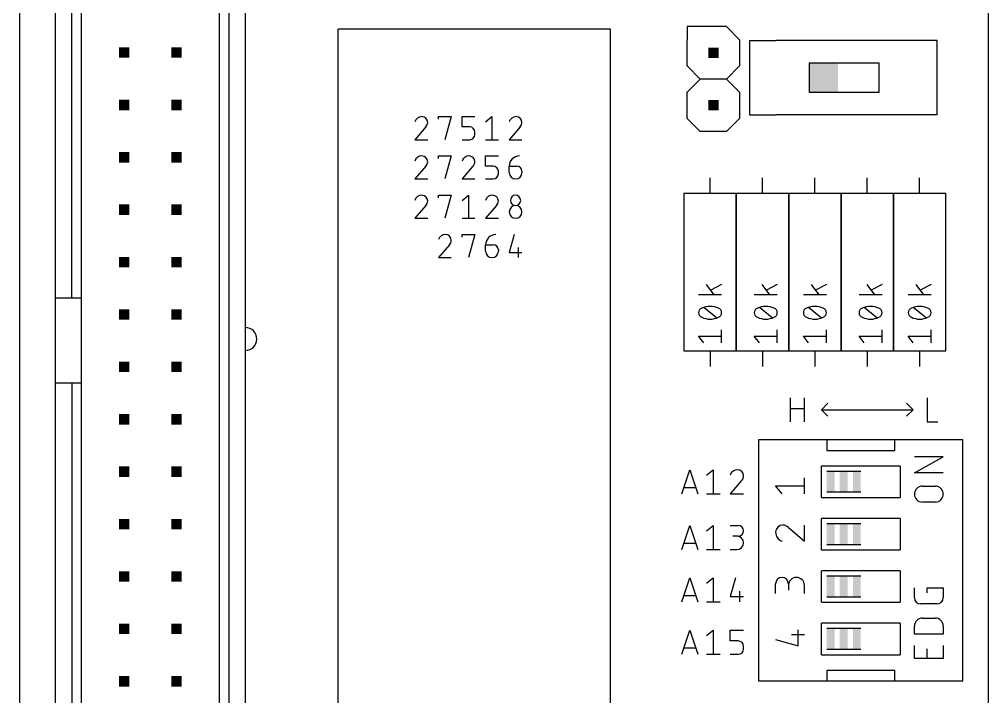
# Model space of a CAD drawing. Extents: x 0 to 47, y 0 to 89.2.
# Drawn here: x 0 to 47, y 21.5 to 54.33 of the extents above; entities that cross this region are included whole.
import ezdxf

# ---------------------------------------------------------------- set-up
doc = ezdxf.new("R2010")
doc.units = 0
for name, color, linetype in [('20', 30, 'CONTINUOUS'), ('21', 253, 'CONTINUOUS'), ('51', 253, 'CONTINUOUS')]:
    doc.layers.add(name, color=color, linetype=linetype)

# ---------------------------------------------------------------- blocks, each defined once
blk = doc.blocks.new('RECT')
blk.add_solid([(-0.5, -0.5), (0.5, -0.5), (-0.5, 0.5), (0.5, 0.5)])

msp = doc.modelspace()

# ---------------------------------------------------------------- linework, layer by layer
at = {"layer": '20'}
for p, q in [((0, 77), (0, 0)), ((47, 0), (47, 77))]:
    msp.add_line(p, q, dxfattribs=at)
at = {"layer": '21'}
for p, q in [((10.9538, 67.96), (10.9538, 9.54)), ((10.16, 67.1663), (10.16, 10.3337)), ((3.0162, 40.8138), (3.0162, 66.69)), ((9.6838, 66.69), (9.6838, 10.81)), ((2.54, 40.8138), (2.54, 62.88)), ((1.7462, 40.8138), (1.7462, 62.0863)), ((28.6703, 53.848), (15.4623, 53.848)), ((15.4623, 18.542), (15.4623, 53.848)), ((28.6703, 18.542), (28.6703, 53.848)), ((33.02, 53.975), (32.385, 53.975)), ((32.385, 53.975), (32.385, 53.34)), ((34.29, 53.975), (33.02, 53.975)), ((34.925, 53.34), (34.29, 53.975)), ((32.385, 52.07), (32.385, 53.34)), ((34.925, 53.34), (34.925, 52.07)), ((35.4, 53.3), (35.4, 49.7)), ((35.4, 53.3), (36.7, 53.3)), ((39.2, 53.3), (38.3, 53.3)), ((41.7, 53.3), (40.8, 53.3)), ((44.5, 53.3), (43.3, 53.3)), ((44.5, 49.7), (44.5, 53.3)), ((41.7, 52.2), (38.3, 52.2)), ((38.3, 52.2), (38.3, 50.8)), ((41.7, 50.8), (41.7, 52.2)), ((33.02, 51.435), (32.385, 52.07)), ((34.925, 52.07), (34.29, 51.435)), ((32.385, 50.8), (33.02, 51.435)), ((34.29, 51.435), (33.02, 51.435)), ((34.29, 51.435), (34.925, 50.8)), ((32.385, 49.53), (32.385, 50.8)), ((34.925, 50.8), (34.925, 49.53)), ((38.3, 50.8), (41.7, 50.8)), ((20.3214, 49.4884), (20.3214, 49.6126)), ((20.3214, 49.6126), (20.9423, 49.6126)), ((20.9423, 49.6126), (20.6319, 48.495)), ((21.4644, 49.1158), (21.4644, 49.6126)), ((21.4644, 49.6126), (22.0853, 49.6126)), ((22.6074, 49.3642), (22.9179, 49.6126)), ((22.9179, 49.6126), (22.9179, 48.495)), ((33.02, 48.895), (32.385, 49.53)), ((34.925, 49.53), (34.29, 48.895)), ((35.4, 49.7), (36.7, 49.7)), ((39.2, 49.7), (38.3, 49.7)), ((41.7, 49.7), (40.8, 49.7)), ((44.5, 49.7), (43.3, 49.7)), ((19.7062, 49.1158), (19.1784, 48.495)), ((21.8369, 49.1158), (21.4644, 49.1158)), ((24.2782, 49.1158), (23.7504, 48.495)), ((34.29, 48.895), (33.02, 48.895)), ((19.1784, 48.495), (19.7993, 48.495)), ((21.4644, 48.495), (21.8369, 48.495)), ((22.0853, 48.7433), (22.0853, 48.8675)), ((22.6074, 48.495), (23.2283, 48.495)), ((23.7504, 48.495), (24.3713, 48.495)), ((20.3214, 47.5834), (20.3214, 47.7076)), ((20.3214, 47.7076), (20.9423, 47.7076)), ((20.9423, 47.7076), (20.6319, 46.59)), ((22.6074, 47.2108), (22.6074, 47.7076)), ((22.6074, 47.7076), (23.2283, 47.7076)), ((19.7062, 47.2108), (19.1784, 46.59)), ((21.9922, 47.2108), (21.4644, 46.59)), ((22.9799, 47.2108), (22.6074, 47.2108)), ((23.7504, 47.2108), (24.1229, 47.2108)), ((23.7504, 46.9004), (23.7504, 47.2108)), ((19.1784, 46.59), (19.7993, 46.59)), ((21.4644, 46.59), (22.0853, 46.59)), ((22.6074, 46.59), (22.9799, 46.59)), ((23.2283, 46.8383), (23.2283, 46.9625)), ((24.3713, 46.9625), (24.3713, 46.9004)), ((33.4963, 45.8788), (33.4963, 46.6408)), ((36.0363, 45.8788), (36.0363, 46.6408)), ((38.5763, 45.8788), (38.5763, 46.6408)), ((41.1163, 45.8788), (41.1163, 46.6408)), ((43.6563, 45.8788), (43.6563, 46.6408)), ((20.3214, 45.6784), (20.3214, 45.8026)), ((20.3214, 45.8026), (20.9423, 45.8026)), ((20.9423, 45.8026), (20.6319, 44.685)), ((21.4644, 45.5542), (21.7749, 45.8026)), ((21.7749, 45.8026), (21.7749, 44.685)), ((32.2263, 45.8788), (32.2263, 38.2587)), ((34.7662, 45.8788), (32.2263, 45.8788)), ((34.7662, 45.8788), (34.7662, 38.2587)), ((37.3062, 45.8788), (34.7662, 45.8788)), ((34.7662, 38.2587), (34.7662, 45.8788)), ((37.3062, 38.2587), (37.3062, 45.8788)), ((37.3062, 45.8788), (37.3062, 38.2587)), ((39.8463, 45.8788), (37.3062, 45.8788)), ((39.8463, 38.2587), (39.8463, 45.8788)), ((39.8463, 45.8788), (39.8463, 38.2587)), ((42.3863, 45.8788), (39.8463, 45.8788)), ((42.3863, 38.2587), (42.3863, 45.8788)), ((42.3863, 45.8788), (42.3863, 38.2587)), ((44.9263, 45.8788), (42.3863, 45.8788)), ((44.9263, 38.2587), (44.9263, 45.8788)), ((19.7062, 45.3058), (19.1784, 44.685)), ((23.1352, 45.3058), (22.6074, 44.685)), ((19.1784, 44.685), (19.7993, 44.685)), ((21.4644, 44.685), (22.0853, 44.685)), ((22.6074, 44.685), (23.2283, 44.685)), ((21.4644, 43.7734), (21.4644, 43.8976)), ((21.4644, 43.8976), (22.0853, 43.8976)), ((22.0853, 43.8976), (21.7749, 42.7799)), ((23.9988, 43.8976), (23.7504, 43.0283)), ((20.8492, 43.4008), (20.3214, 42.7799)), ((22.6074, 43.4008), (22.9799, 43.4008)), ((22.6074, 43.0904), (22.6074, 43.4008)), ((24.185, 43.2767), (24.185, 42.7799)), ((20.3214, 42.7799), (20.9423, 42.7799)), ((23.2283, 43.1525), (23.2283, 43.0904)), ((23.7504, 43.0283), (24.3713, 43.0283)), ((33.31, 41.4761), (33.6825, 40.9794)), ((34.0551, 41.4761), (33.5273, 41.1967)), ((36.0087, 41.4761), (36.3813, 40.9794)), ((36.7538, 41.4761), (36.226, 41.1967)), ((38.39, 41.4761), (38.7625, 40.9794)), ((39.135, 41.4761), (38.6073, 41.1967)), ((41.0887, 41.4761), (41.4613, 40.9794)), ((41.8338, 41.4761), (41.306, 41.1967)), ((43.47, 41.4761), (43.8425, 40.9794)), ((44.2151, 41.4761), (43.6873, 41.1967)), ((34.0551, 40.9794), (32.9374, 40.9794)), ((36.7538, 40.9794), (35.6362, 40.9794)), ((39.135, 40.9794), (38.0175, 40.9794)), ((41.8338, 40.9794), (40.7162, 40.9794)), ((44.2151, 40.9794), (43.0975, 40.9794)), ((1.7462, 36.6862), (1.7462, 40.8138)), ((2.54, 40.8138), (1.7462, 40.8138)), ((3.0162, 40.8138), (2.54, 40.8138)), ((3.0162, 36.6862), (3.0162, 40.8138)), ((33.8067, 39.8575), (33.1858, 40.3543)), ((36.5054, 39.8575), (35.8846, 40.3543)), ((38.8867, 39.8575), (38.2658, 40.3543)), ((41.5854, 39.8575), (40.9646, 40.3543)), ((43.9667, 39.8575), (43.3458, 40.3543)), ((34.0551, 38.6525), (34.0551, 39.2733)), ((36.7538, 38.6525), (36.7538, 39.2733)), ((39.135, 38.6525), (39.135, 39.2733)), ((41.8338, 38.6525), (41.8338, 39.2733)), ((44.2151, 38.6525), (44.2151, 39.2733)), ((33.1858, 38.6525), (32.9374, 38.9629)), ((32.9374, 38.9629), (34.0551, 38.9629)), ((35.8846, 38.6525), (35.6362, 38.9629)), ((35.6362, 38.9629), (36.7538, 38.9629)), ((38.2658, 38.6525), (38.0175, 38.9629)), ((38.0175, 38.9629), (39.135, 38.9629)), ((40.9646, 38.6525), (40.7162, 38.9629)), ((40.7162, 38.9629), (41.8338, 38.9629)), ((43.3458, 38.6525), (43.0975, 38.9629)), ((43.0975, 38.9629), (44.2151, 38.9629)), ((32.2263, 38.2587), (34.7662, 38.2587)), ((33.4963, 38.2587), (33.4963, 37.4967)), ((34.7662, 38.2587), (37.3062, 38.2587)), ((36.0363, 38.2587), (36.0363, 37.4967)), ((37.3062, 38.2587), (39.8463, 38.2587)), ((38.5763, 38.2587), (38.5763, 37.4967)), ((39.8463, 38.2587), (42.3863, 38.2587)), ((41.1163, 38.2587), (41.1163, 37.4967)), ((42.3863, 38.2587), (44.9263, 38.2587)), ((43.6563, 38.2587), (43.6563, 37.4967)), ((1.7462, 9.54), (1.7462, 36.6862)), ((2.54, 36.6862), (1.7462, 36.6862)), ((3.0162, 36.6862), (2.54, 36.6862)), ((2.54, 36.6862), (2.54, 10.3337)), ((3.0162, 10.81), (3.0162, 36.6862)), ((37.4001, 34.8171), (37.4001, 35.9855)), ((38.0492, 35.9855), (38.0492, 34.8171)), ((44.0246, 35.9855), (44.0246, 34.8171)), ((37.4001, 35.4662), (38.0492, 35.4662)), ((38.8938, 35.4013), (39.2112, 35.7188)), ((38.8938, 35.4013), (43.3388, 35.4013)), ((38.8938, 35.4013), (39.2112, 35.0838)), ((43.3388, 35.4013), (43.0213, 35.7188)), ((43.3388, 35.4013), (43.0213, 35.0838)), ((44.0246, 34.8171), (44.5438, 34.8171)), ((35.8458, 33.9408), (35.8458, 22.2568)), ((39.1478, 33.9408), (35.8458, 33.9408)), ((39.1478, 33.9408), (39.1478, 33.4327)), ((42.4498, 33.9408), (39.1478, 33.9408)), ((45.7518, 33.9408), (42.4498, 33.9408)), ((42.4498, 33.4327), (42.4498, 33.9408)), ((45.7518, 22.2568), (45.7518, 33.9408)), ((39.1478, 33.4327), (42.4498, 33.4327)), ((32.1183, 31.3246), (32.5078, 32.493)), ((32.5078, 32.493), (32.8972, 31.3246)), ((33.3262, 32.2333), (33.6508, 32.493)), ((33.6508, 32.493), (33.6508, 31.3246)), ((42.7037, 32.6707), (38.8938, 32.6707)), ((38.8938, 31.1468), (38.8938, 32.6707)), ((42.7037, 32.6707), (42.7037, 31.1468)), ((35.0209, 31.9737), (34.4692, 31.3246)), ((40.7988, 32.4168), (39.1478, 32.4168)), ((32.7999, 31.6166), (32.2157, 31.6166)), ((33.3262, 31.3246), (33.9753, 31.3246)), ((34.4692, 31.3246), (35.1183, 31.3246)), ((38.8938, 31.1468), (42.7037, 31.1468)), ((40.7988, 31.4008), (39.1478, 31.4008)), ((42.7037, 30.1308), (38.8938, 30.1308)), ((38.8938, 28.6068), (38.8938, 30.1308)), ((42.7037, 30.1308), (42.7037, 28.6068)), ((32.1183, 28.6258), (32.5078, 29.7942)), ((32.5078, 29.7942), (32.8972, 28.6258)), ((33.3262, 29.5346), (33.6508, 29.7942)), ((33.6508, 29.7942), (33.6508, 28.6258)), ((34.4692, 29.7942), (34.8587, 29.7942)), ((40.7988, 29.8768), (39.1478, 29.8768)), ((34.8587, 29.2749), (34.599, 29.2749)), ((32.7999, 28.9179), (32.2157, 28.9179)), ((40.7988, 28.8608), (39.1478, 28.8608)), ((33.3262, 28.6258), (33.9753, 28.6258)), ((34.4692, 28.6258), (34.7938, 28.6258)), ((38.8938, 28.6068), (42.7037, 28.6068)), ((42.7037, 27.5907), (38.8938, 27.5907)), ((38.8938, 26.0668), (38.8938, 27.5907)), ((40.7988, 27.3368), (39.1478, 27.3368)), ((42.7037, 27.5907), (42.7037, 26.0668)), ((32.1183, 26.0858), (32.5078, 27.2542)), ((32.5078, 27.2542), (32.8972, 26.0858)), ((33.3262, 26.9946), (33.6508, 27.2542)), ((33.6508, 27.2542), (33.6508, 26.0858)), ((34.7289, 27.2542), (34.4692, 26.3454)), ((32.7999, 26.3779), (32.2157, 26.3779)), ((34.4692, 26.3454), (35.1183, 26.3454)), ((34.9236, 26.6051), (34.9236, 26.0858)), ((40.7988, 26.3208), (39.1478, 26.3208)), ((33.3262, 26.0858), (33.9753, 26.0858)), ((38.8938, 26.0668), (42.7037, 26.0668)), ((42.7037, 25.0508), (38.8938, 25.0508)), ((38.8938, 23.5267), (38.8938, 25.0508)), ((42.7037, 25.0508), (42.7037, 23.5267)), ((32.1183, 23.5458), (32.5078, 24.7142)), ((32.5078, 24.7142), (32.8972, 23.5458)), ((33.3262, 24.4546), (33.6508, 24.7142)), ((33.6508, 24.7142), (33.6508, 23.5458)), ((34.4692, 24.1949), (34.4692, 24.7142)), ((34.4692, 24.7142), (35.1183, 24.7142)), ((40.7988, 24.7968), (39.1478, 24.7968)), ((34.8587, 24.1949), (34.4692, 24.1949)), ((32.7999, 23.8379), (32.2157, 23.8379)), ((33.3262, 23.5458), (33.9753, 23.5458)), ((34.4692, 23.5458), (34.8587, 23.5458)), ((35.1183, 23.8054), (35.1183, 23.9353)), ((38.8938, 23.5267), (42.7037, 23.5267)), ((40.7988, 23.7808), (39.1478, 23.7808)), ((42.4498, 22.7647), (39.1478, 22.7647)), ((39.1478, 22.7647), (39.1478, 22.2568)), ((42.4498, 22.2568), (42.4498, 22.7647)), ((35.8458, 22.2568), (39.1478, 22.2568)), ((39.1478, 22.2568), (42.4498, 22.2568)), ((42.4498, 22.2568), (45.7518, 22.2568))]:
    msp.add_line(p, q, dxfattribs=at)
for centre, radius, start, end in [((19.5199, 49.2536), 0.3589, 90.0001, 162.0551), ((19.5199, 49.3332), 0.2794, 0, 90), ((24.0919, 49.2536), 0.3589, 90.0001, 162.0551), ((24.0919, 49.3332), 0.2794, 0, 90), ((19.4992, 49.3332), 0.3001, 313.6028, 359.9998), ((21.8369, 48.8675), 0.2484, 0, 90), ((24.0712, 49.3332), 0.3001, 313.6028, 359.9998), ((21.8369, 48.7433), 0.2484, 270, 359.9993), ((19.5199, 47.3486), 0.3589, 90.0001, 162.0551), ((19.5199, 47.4282), 0.2794, 0, 90), ((21.8059, 47.3486), 0.3589, 90.0001, 162.0551), ((21.8059, 47.4282), 0.2794, 0, 90), ((24.2471, 47.2108), 0.4967, 90.0004, 180), ((19.4992, 47.4282), 0.3001, 313.6028, 359.9998), ((21.7852, 47.4282), 0.3001, 313.6028, 359.9998), ((22.9799, 46.9625), 0.2484, 0, 90), ((24.1229, 46.9625), 0.2484, 0, 90), ((22.9799, 46.8383), 0.2484, 270, 359.9993), ((24.0609, 46.9004), 0.3104, 180, 0), ((19.5199, 45.4436), 0.3589, 90.0001, 162.0551), ((19.5199, 45.5232), 0.2794, 0, 90), ((22.9489, 45.4436), 0.3589, 90.0001, 162.0551), ((22.9489, 45.5232), 0.2794, 0, 90), ((24.0609, 45.5542), 0.2484, 0, 180), ((19.4992, 45.5232), 0.3001, 313.6028, 359.9998), ((22.9282, 45.5232), 0.3001, 313.6028, 359.9998), ((24.0609, 44.9954), 0.3104, 0, 180), ((24.0609, 45.5542), 0.2484, 180, 0), ((24.0609, 44.9954), 0.3104, 180, 0), ((20.6629, 43.5386), 0.3589, 90.0001, 162.0551), ((20.6629, 43.6181), 0.2794, 0, 90), ((23.1041, 43.4008), 0.4967, 90.0004, 180), ((20.6422, 43.6181), 0.3001, 313.6028, 359.9998), ((22.9799, 43.1525), 0.2484, 0, 90), ((22.9179, 43.0904), 0.3104, 180, 0), ((33.1672, 40.1059), 0.2297, 108.9225, 180), ((33.1672, 40.1059), 0.2297, 179.9998, 251.0761), ((33.4963, 39.4954), 0.921, 90, 115.9897), ((33.4963, 39.4954), 0.921, 64.0104, 90.0001), ((33.8253, 40.1059), 0.2297, 359.9998, 71.0759), ((33.8253, 40.1059), 0.2297, 288.9251, 360), ((35.8659, 40.1059), 0.2297, 108.9225, 180), ((35.8659, 40.1059), 0.2297, 179.9998, 251.0761), ((36.195, 39.4954), 0.921, 90, 115.9897), ((36.195, 39.4954), 0.921, 64.0104, 90.0001), ((36.5241, 40.1059), 0.2297, 359.9998, 71.0759), ((36.5241, 40.1059), 0.2297, 288.9251, 360), ((38.2472, 40.1059), 0.2297, 108.9225, 180), ((38.2472, 40.1059), 0.2297, 179.9998, 251.0761), ((38.5763, 39.4954), 0.921, 90, 115.9897), ((38.5763, 39.4954), 0.921, 64.0104, 90.0001), ((38.9053, 40.1059), 0.2297, 359.9998, 71.0759), ((38.9053, 40.1059), 0.2297, 288.9251, 360), ((40.9459, 40.1059), 0.2297, 108.9225, 180), ((40.9459, 40.1059), 0.2297, 179.9998, 251.0761), ((41.275, 39.4954), 0.921, 90, 115.9897), ((41.275, 39.4954), 0.921, 64.0104, 90.0001), ((41.6041, 40.1059), 0.2297, 359.9998, 71.0759), ((41.6041, 40.1059), 0.2297, 288.9251, 360), ((43.3272, 40.1059), 0.2297, 108.9225, 180), ((43.3272, 40.1059), 0.2297, 179.9998, 251.0761), ((43.6563, 39.4954), 0.921, 90, 115.9897), ((43.6563, 39.4954), 0.921, 64.0104, 90.0001), ((43.9853, 40.1059), 0.2297, 359.9998, 71.0759), ((43.9853, 40.1059), 0.2297, 288.9251, 360), ((33.4963, 40.7164), 0.921, 244.0111, 270), ((33.4963, 40.7165), 0.921, 269.9999, 295.9887), ((36.195, 40.7164), 0.921, 244.0111, 270), ((36.195, 40.7165), 0.921, 269.9999, 295.9887), ((38.5763, 40.7164), 0.921, 244.0111, 270), ((38.5763, 40.7165), 0.921, 269.9999, 295.9887), ((41.275, 40.7164), 0.921, 244.0111, 270), ((41.275, 40.7165), 0.921, 269.9999, 295.9887), ((43.6563, 40.7164), 0.921, 244.0111, 270), ((43.6563, 40.7165), 0.921, 269.9999, 295.9887), ((10.9538, 38.8294), 0.5556, 270, 90), ((34.8262, 32.1177), 0.3753, 90.0001, 162.0549), ((34.8262, 32.2009), 0.2921, 0, 90), ((34.8046, 32.2009), 0.3138, 313.604, 359.9996), ((34.8587, 29.5346), 0.2596, 270, 90), ((34.7938, 28.9504), 0.3246, 270, 90), ((34.8587, 23.9353), 0.2596, 0, 90), ((34.8587, 23.8054), 0.2596, 270, 0)]:
    msp.add_arc(centre, radius, start, end, dxfattribs=at)
at = {"layer": '51'}
for p, q in [((38.3, 53.3), (36.7, 53.3)), ((40.8, 53.3), (39.2, 53.3)), ((43.3, 53.3), (41.7, 53.3)), ((38.3, 49.7), (36.7, 49.7)), ((40.8, 49.7), (39.2, 49.7)), ((43.3, 49.7), (41.7, 49.7)), ((43.4023, 32.3391), (44.7993, 33.1153)), ((44.7993, 33.1153), (43.4023, 33.1153)), ((38.0682, 31.3231), (38.0682, 32.0993)), ((44.7993, 32.3391), (43.4023, 32.3391)), ((36.9817, 31.3231), (36.6713, 31.7112)), ((36.6713, 31.7112), (38.0682, 31.7112)), ((43.7903, 31.7008), (44.4112, 31.7008)), ((44.4112, 30.9247), (43.7903, 30.9247)), ((37.2921, 29.6968), (38.0682, 29.0371)), ((38.0682, 29.0371), (38.0682, 29.8133)), ((36.6713, 26.4971), (36.6713, 26.9628)), ((37.2921, 26.9628), (37.2921, 26.6524)), ((38.0682, 26.4971), (38.0682, 26.8852)), ((43.4023, 26.2996), (43.4023, 26.7653)), ((44.0231, 26.5324), (44.0231, 26.7653)), ((44.0231, 26.7653), (44.7993, 26.7653)), ((44.7993, 26.7653), (44.7993, 26.2996)), ((44.4888, 25.9891), (43.7127, 25.9891)), ((43.4023, 24.529), (43.4023, 24.9171)), ((43.7903, 25.3051), (44.4112, 25.3051)), ((44.7993, 24.9171), (44.7993, 24.529)), ((37.4474, 24.5004), (38.0682, 24.5004)), ((37.7578, 23.9571), (37.7578, 24.7333)), ((44.7993, 24.529), (43.4023, 24.529)), ((36.6713, 24.2676), (37.7578, 23.9571)), ((43.4023, 23.3454), (43.4023, 23.9663)), ((44.0231, 23.3454), (44.0231, 23.8111)), ((44.7993, 23.9663), (44.7993, 23.3454)), ((44.7993, 23.3454), (43.4023, 23.3454))]:
    msp.add_line(p, q, dxfattribs=at)
for centre, radius, start, end in [((43.7903, 31.3127), 0.3881, 90, 270), ((44.4112, 31.3127), 0.3881, 270, 90), ((37.0205, 29.464), 0.3493, 90, 180), ((37.0205, 29.4381), 0.3751, 43.6034, 90.0001), ((37.1199, 29.464), 0.4487, 180.0001, 252.0553), ((36.9817, 26.9628), 0.3104, 0, 180), ((37.6802, 26.8852), 0.3881, 0, 180), ((43.7127, 26.2996), 0.3105, 180.0012, 270), ((44.4888, 26.2996), 0.3104, 270, 0), ((43.7903, 24.9171), 0.3881, 90, 180), ((44.4112, 24.9171), 0.3881, 359.9995, 90)]:
    msp.add_arc(centre, radius, start, end, dxfattribs=at)

# ---------------------------------------------------------------- block references
at = {"layer": '21'}
for p, xscale, yscale, rotation in [((5.08, 52.72), 0.508, 0.508, 270), ((7.62, 52.72), 0.508, 0.508, 270), ((39, 51.5), 1.4, 1.4, 180), ((5.08, 50.18), 0.508, 0.508, 270), ((7.62, 50.18), 0.508, 0.508, 270), ((5.08, 47.64), 0.508, 0.508, 270), ((7.62, 47.64), 0.508, 0.508, 270), ((5.08, 45.1), 0.508, 0.508, 270), ((7.62, 45.1), 0.508, 0.508, 270), ((5.08, 42.56), 0.508, 0.508, 270), ((7.62, 42.56), 0.508, 0.508, 270), ((5.08, 40.02), 0.508, 0.508, 270), ((7.62, 40.02), 0.508, 0.508, 270), ((5.08, 37.48), 0.508, 0.508, 270), ((7.62, 37.48), 0.508, 0.508, 270), ((5.08, 34.94), 0.508, 0.508, 270), ((7.62, 34.94), 0.508, 0.508, 270), ((5.08, 32.4), 0.508, 0.508, 270), ((7.62, 32.4), 0.508, 0.508, 270), ((39.3383, 31.9088), 1.016, 0.381, 270), ((39.9733, 31.9088), 1.016, 0.381, 270), ((40.6083, 31.9088), 1.016, 0.381, 270), ((5.08, 29.86), 0.508, 0.508, 270), ((7.62, 29.86), 0.508, 0.508, 270), ((39.3383, 29.3688), 1.016, 0.381, 270), ((39.9733, 29.3688), 1.016, 0.381, 270), ((40.6083, 29.3688), 1.016, 0.381, 270), ((5.08, 27.32), 0.508, 0.508, 270), ((7.62, 27.32), 0.508, 0.508, 270), ((39.3383, 26.8288), 1.016, 0.381, 270), ((39.9733, 26.8288), 1.016, 0.381, 270), ((40.6083, 26.8288), 1.016, 0.381, 270), ((5.08, 24.78), 0.508, 0.508, 270), ((7.62, 24.78), 0.508, 0.508, 270), ((39.3383, 24.2888), 1.016, 0.381, 270), ((39.9733, 24.2888), 1.016, 0.381, 270), ((40.6083, 24.2888), 1.016, 0.381, 270), ((5.08, 22.24), 0.508, 0.508, 270), ((7.62, 22.24), 0.508, 0.508, 270)]:
    msp.add_blockref('RECT', p, dxfattribs=dict(at, xscale=xscale, yscale=yscale, rotation=rotation))
at = {"layer": '51', "xscale": 0.508, "yscale": 0.508, "rotation": 270}
for p in [(33.655, 52.705), (33.655, 50.165)]:
    msp.add_blockref('RECT', p, dxfattribs=at)

doc.saveas('drawing.dxf')
